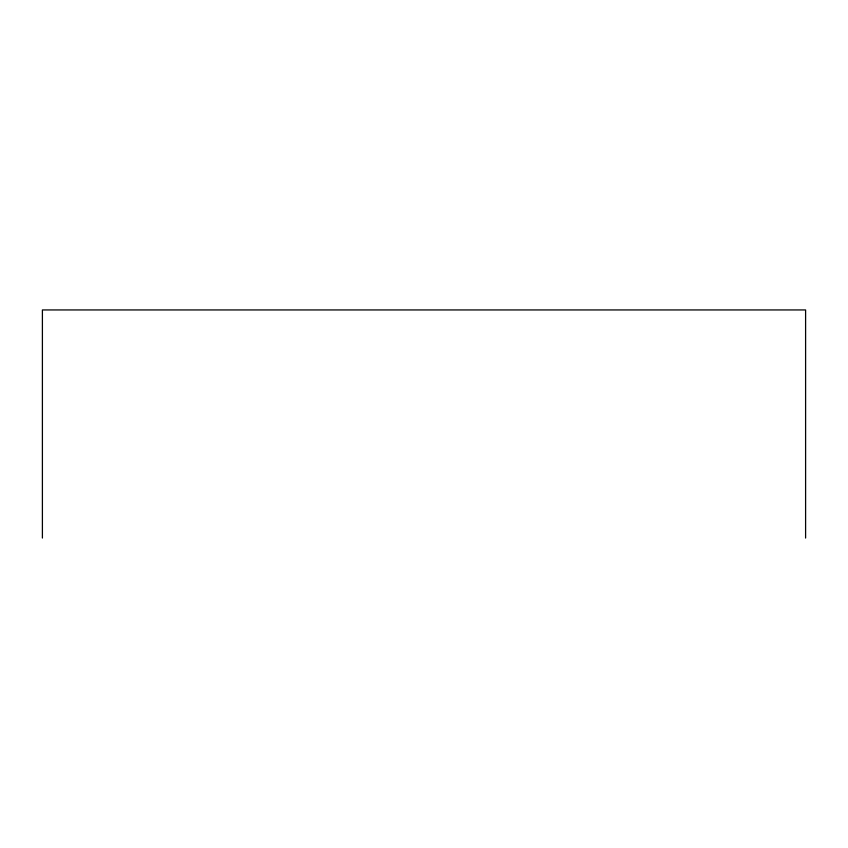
<?xml version="1.0" encoding="UTF-8"?>
<svg xmlns="http://www.w3.org/2000/svg" width="848" height="848" viewBox="0 0 848 848"><rect width="100%" height="100%" fill="white"/><g stroke="black" fill="none" stroke-linecap="round" stroke-linejoin="round"><path stroke-width="1.27" d="M805.6 538.056L805.6 309.944L42.4 309.944L42.4 538.056"/></g></svg>
